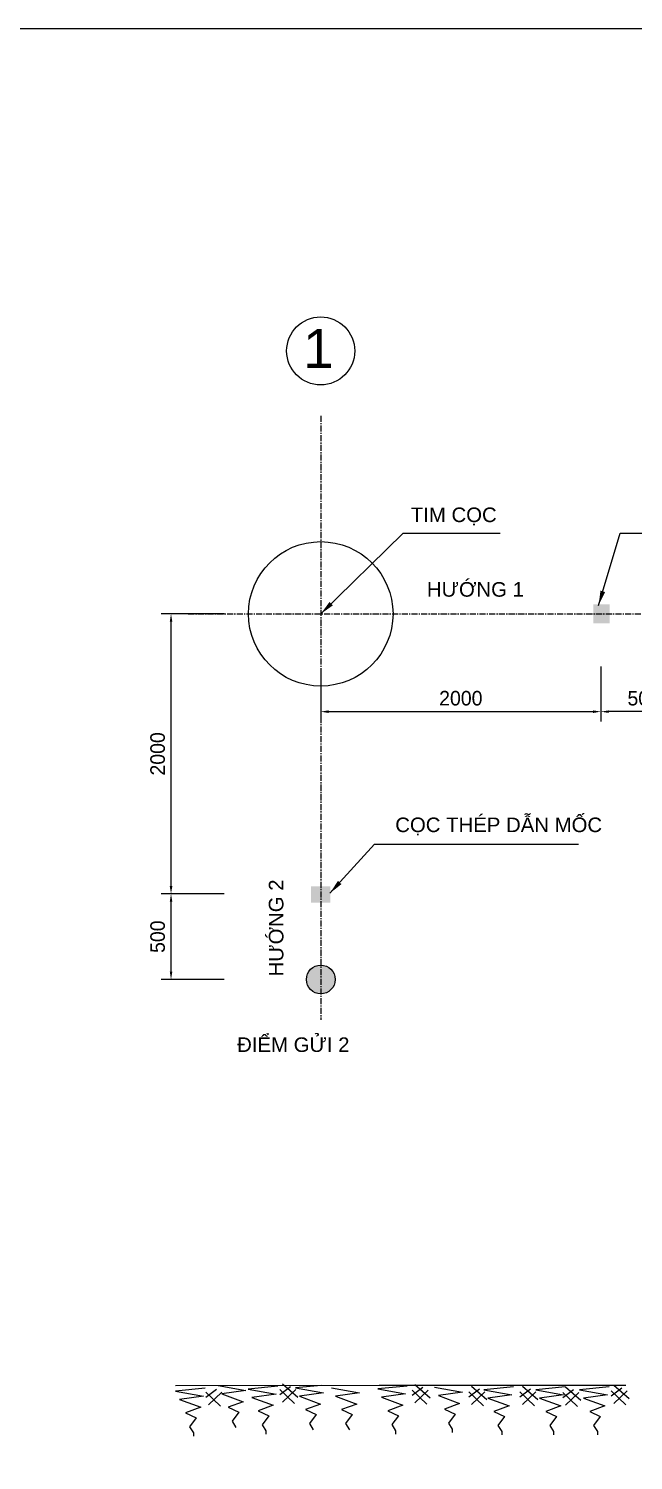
# Model space of a CAD drawing. Header units: millimetres. Extents: x -346728 to 1320345, y -537202 to -385966.
# Drawn here: x 642499 to 654955, y -434973 to -405471 of the extents above; entities that cross this region are included whole.
import ezdxf

# ---------------------------------------------------------------- set-up
doc = ezdxf.new("R2010")
doc.units = ezdxf.units.MM
doc.header["$LTSCALE"] = 100
doc.linetypes.add('CENTER', pattern=[2, 1.25, -0.25, 0.25, -0.25])
for name, color, linetype in [('05', 1, 'Continuous'), ('8', 8, 'CENTER'), ('9', 9, 'Continuous'), ('A-TEXT', 7, 'Continuous'), ('coc', 4, 'Continuous'), ('COT-THEP', 1, 'Continuous'), ('DUONG-BAO', 2, 'Continuous'), ('manh', 4, 'Continuous'), ('ONGVACH', 5, 'Continuous')]:
    doc.layers.add(name, color=color, linetype=linetype)
doc.layers.add('CHU', color=8, linetype='Continuous', lineweight=25)
doc.styles.add('2', font='VHAVAN.TTF')
doc.styles.add('T1', font='VHARIAL.TTF')
doc.styles.add('VnArialH', font='VHARIAL.TTF')
doc.dimstyles.new('KT1', dxfattribs={"dimtxt": 250, "dimasz": 1000, "dimexe": 100, "dimexo": 100, "dimgap": 50, "dimtad": 1, "dimdec": 0, "dimzin": 2, "dimdsep": 46, "dimtxsty": 'Standard', "dimblk2": 'OBLIQUE', "dimcen": 0.09, "dimdle": 100, "dimclrt": 2, "dimadec": 0, "dimazin": 0, "dimtfac": 1, "dimtdec": 0, "dimtofl": 0, "dimtmove": 0, "dimatfit": 3, "dimfxl": 1, "dimtolj": 1, "dimtzin": 2, "dimarcsym": 0})

# ---------------------------------------------------------------- blocks, each defined once
blk = doc.blocks.new('*D289')
at = {"layer": '05', "color": 117, "lineweight": -2, "ltscale": 250, "transparency": 16777216}
for p, q in [((648516, -418651), (648516, -419745)), ((654286, -418651), (654286, -419745))]:
    blk.add_line(p, q, dxfattribs=at)
at = {"layer": '05', "color": 21, "lineweight": -2, "ltscale": 250, "transparency": 16777216}
blk.add_line((648676, -419545), (654126, -419545), dxfattribs=at)
at = {"layer": '05', "color": 21, "ltscale": 250, "transparency": 16777216}
for points in [[(648676, -419519), (648676, -419572), (648516, -419545)], [(654126, -419519), (654126, -419572), (654286, -419545)]]:
    blk.add_solid(points, dxfattribs=at)
at = {"layer": 'DEFPOINTS', "color": 0, "ltscale": 250, "transparency": 16777216}
for p in [(648516, -418551), (654286, -418551), (654286, -419545)]:
    blk.add_point(p, dxfattribs=at)
at = {"layer": '05', "color": 2, "ltscale": 250, "transparency": 16777216, "insert": (651401, -419270), "char_height": 300, "attachment_point": 5, "style": '2'}
blk.add_mtext('\\A1;2000', dxfattribs=at)
blk = doc.blocks.new('*D290')
at = {"layer": '05', "color": 117, "lineweight": -2, "ltscale": 250, "transparency": 16777216}
for p, q in [((654286, -418613), (654286, -419745)), ((656050, -418613), (656050, -419745))]:
    blk.add_line(p, q, dxfattribs=at)
at = {"layer": '05', "color": 21, "lineweight": -2, "ltscale": 250, "transparency": 16777216}
blk.add_line((655890, -419545), (654446, -419545), dxfattribs=at)
at = {"layer": '05', "color": 21, "ltscale": 250, "transparency": 16777216}
for points in [[(654446, -419519), (654446, -419572), (654286, -419545)], [(655890, -419519), (655890, -419572), (656050, -419545)]]:
    blk.add_solid(points, dxfattribs=at)
at = {"layer": 'DEFPOINTS', "color": 0, "ltscale": 250, "transparency": 16777216}
for p in [(654286, -418513), (656050, -418513), (654286, -419545)]:
    blk.add_point(p, dxfattribs=at)
at = {"layer": '05', "color": 2, "ltscale": 250, "transparency": 16777216, "insert": (655168, -419270), "char_height": 300, "attachment_point": 5, "style": '2'}
blk.add_mtext('\\A1;500', dxfattribs=at)
blk = doc.blocks.new('*D291')
at = {"layer": '05', "color": 117, "lineweight": -2, "ltscale": 250, "transparency": 16777216}
for p, q in [((646525, -417530), (645232, -417530)), ((646525, -423300), (645232, -423300))]:
    blk.add_line(p, q, dxfattribs=at)
at = {"layer": '05', "color": 21, "lineweight": -2, "ltscale": 250, "transparency": 16777216}
blk.add_line((645432, -423140), (645432, -417690), dxfattribs=at)
at = {"layer": '05', "color": 21, "ltscale": 250, "transparency": 16777216}
for points in [[(645406, -417690), (645459, -417690), (645432, -417530)], [(645406, -423140), (645459, -423140), (645432, -423300)]]:
    blk.add_solid(points, dxfattribs=at)
at = {"layer": 'DEFPOINTS', "color": 0, "ltscale": 250, "transparency": 16777216}
for p in [(645432, -417530), (646625, -417530), (646625, -423300)]:
    blk.add_point(p, dxfattribs=at)
at = {"layer": '05', "color": 2, "ltscale": 250, "transparency": 16777216, "insert": (645157, -420415), "char_height": 300, "attachment_point": 5, "rotation": 90, "style": '2'}
blk.add_mtext('\\A1;2000', dxfattribs=at)
blk = doc.blocks.new('*D292')
at = {"layer": '05', "color": 117, "lineweight": -2, "ltscale": 250, "transparency": 16777216}
for p, q in [((646525, -423300), (645232, -423300)), ((646525, -425064), (645232, -425064))]:
    blk.add_line(p, q, dxfattribs=at)
at = {"layer": '05', "color": 21, "lineweight": -2, "ltscale": 250, "transparency": 16777216}
blk.add_line((645432, -424904), (645432, -423460), dxfattribs=at)
at = {"layer": '05', "color": 21, "ltscale": 250, "transparency": 16777216}
for points in [[(645406, -423460), (645459, -423460), (645432, -423300)], [(645406, -424904), (645459, -424904), (645432, -425064)]]:
    blk.add_solid(points, dxfattribs=at)
at = {"layer": 'DEFPOINTS', "color": 0, "ltscale": 250, "transparency": 16777216}
for p in [(645432, -423300), (646625, -423300), (646625, -425064)]:
    blk.add_point(p, dxfattribs=at)
at = {"layer": '05', "color": 2, "ltscale": 250, "transparency": 16777216, "insert": (645157, -424182), "char_height": 300, "attachment_point": 5, "rotation": 90, "style": '2'}
blk.add_mtext('\\A1;500', dxfattribs=at)
blk = doc.blocks.new('_OBLIQUE')
at = {"color": 0, "linetype": 'ByBlock'}
blk.add_line((-0.5, -0.5), (0.5, 0.5), dxfattribs=at)
blk = doc.blocks.new('LVL-KHUNGTEN')
blk.add_lwpolyline([(61073, 41093), (119124, 41093), (119124, 62), (61073, 62)], close=True)
at = {"layer": 'DEFPOINTS'}
blk.add_line((61073, 41093), (119124, 41093), dxfattribs=at)

msp = doc.modelspace()

# ---------------------------------------------------------------- hatches: boundary and pattern name
at = {"layer": 'DUONG-BAO'}
for points in [[(654468, -417726.3), (654131.1, -417726.3), (654131.1, -417333.9), (654468, -417333.9)], [(648710.2, -423482), (648710.2, -423145.2), (648317.8, -423145.2), (648317.8, -423482)]]:
    msp.add_hatch(color=7, dxfattribs=at).paths.add_polyline_path(points)
h = msp.add_hatch(color=7, dxfattribs=at)
h.paths.add_polyline_path([(648516.1, -425359.6, 0.4142136), (648812.1, -425063.6, 0.4142136), (648516.1, -424767.6)])
h.paths.add_polyline_path([(648516.1, -424767.6, 0.4142136), (648220.1, -425063.6, 0.4142136), (648516.1, -425359.6)])

# ---------------------------------------------------------------- linework, layer by layer
at = {"layer": '8', "color": 8}
for p, q in [((648516.1, -413448.4, -881.1), (648516.1, -425897.8, -881.1)), ((645785.1, -417530.1, -881.1), (658063.8, -417530.1, -881.1))]:
    msp.add_line(p, q, dxfattribs=at)
at = {"layer": '9'}
msp.add_circle((648514.2, -412111.9, -881.1), 700.9, dxfattribs=at)
at = {"layer": 'COT-THEP', "color": 10}
for p, q in [((645527, -433428, -881.1), (649716, -433422.4, -881.1)), ((649716, -433422.4, -881.1), (654799, -433422.4, -881.1))]:
    msp.add_line(p, q, dxfattribs=at)
at = {"layer": 'DUONG-BAO', "color": 7}
msp.add_circle((648516.1, -425063.6, -881.1), 296, dxfattribs=at)
at = {"layer": 'manh', "color": 8}
for p, q in [((646134.7, -433486.5, -881.1), (645524.8, -433544, -881.1)), ((645524.8, -433544, -881.1), (646100.2, -433647.6, -881.1)), ((646100.2, -433647.6, -881.1), (645605.3, -433716.6, -881.1)), ((646371, -433514.2, -881.1), (646151.4, -433678.8, -881.1)), ((646480.8, -433569.1, -881.1), (646206.3, -433829.7, -881.1)), ((646400.3, -433430.3, -881.1), (646975.7, -433533.8, -881.1)), ((646975.7, -433533.8, -881.1), (646480.8, -433602.8, -881.1)), ((646480.8, -433602.8, -881.1), (646918.2, -433763.8, -881.1)), ((647628.6, -433444.6, -881.1), (647018.7, -433502.1, -881.1)), ((647018.7, -433502.1, -881.1), (647594.1, -433605.6, -881.1)), ((647594.1, -433605.6, -881.1), (647099.2, -433674.6, -881.1)), ((648004.2, -433512.3, -881.1), (647729.6, -433772.9, -881.1)), ((648525.9, -433428, -881.1), (647994.4, -433478.2, -881.1)), ((647994.4, -433478.2, -881.1), (648569.8, -433581.7, -881.1)), ((648569.8, -433581.7, -881.1), (648074.9, -433650.7, -881.1)), ((648074.9, -433650.7, -881.1), (648512.3, -433811.7, -881.1)), ((648738.7, -433478.2, -881.1), (649314.1, -433581.7, -881.1)), ((649314.1, -433581.7, -881.1), (648819.2, -433650.7, -881.1)), ((648819.2, -433650.7, -881.1), (649256.6, -433811.7, -881.1)), ((650299.1, -433443.2, -881.1), (649689.2, -433500.8, -881.1)), ((649689.2, -433500.8, -881.1), (650264.6, -433604.3, -881.1)), ((650264.6, -433604.3, -881.1), (649769.7, -433673.3, -881.1)), ((650618, -433468.8, -881.1), (650398.4, -433633.4, -881.1)), ((650727.8, -433523.7, -881.1), (650453.3, -433784.3, -881.1)), ((650857.5, -433466.9, -881.1), (651433, -433570.4, -881.1)), ((651433, -433570.4, -881.1), (650938.1, -433639.4, -881.1)), ((650938.1, -433639.4, -881.1), (651375.4, -433800.4, -881.1)), ((651787.5, -433502.6, -881.1), (651567.9, -433667.2, -881.1)), ((651897.3, -433557.5, -881.1), (651622.8, -433818.1, -881.1)), ((652487, -433460.2, -881.1), (651877, -433517.7, -881.1)), ((651877, -433517.7, -881.1), (652452.5, -433621.2, -881.1)), ((652452.5, -433621.2, -881.1), (651957.6, -433690.2, -881.1)), ((652838.4, -433502.6, -881.1), (652618.8, -433667.2, -881.1)), ((652948.2, -433557.5, -881.1), (652673.7, -433818.1, -881.1)), ((653553.5, -433460.2, -881.1), (652943.5, -433517.7, -881.1)), ((652943.5, -433517.7, -881.1), (653519, -433621.2, -881.1)), ((653519, -433621.2, -881.1), (653024.1, -433690.2, -881.1)), ((653719.8, -433519.6, -881.1), (653500.2, -433684.2, -881.1)), ((653829.6, -433574.4, -881.1), (653555.1, -433835, -881.1)), ((654458.6, -433460.2, -881.1), (653848.7, -433517.7, -881.1)), ((653848.7, -433517.7, -881.1), (654424.1, -433621.2, -881.1)), ((654424.1, -433621.2, -881.1), (653929.2, -433690.2, -881.1)), ((654719.8, -433485.7, -881.1), (654500.2, -433650.3, -881.1)), ((654829.6, -433540.6, -881.1), (654555.1, -433801.2, -881.1)), ((645605.3, -433716.6, -881.1), (646042.7, -433877.6, -881.1)), ((646042.7, -433877.6, -881.1), (645731.9, -433992.6, -881.1)), ((646918.2, -433763.8, -881.1), (646607.4, -433878.8, -881.1)), ((646607.4, -433878.8, -881.1), (646826.1, -433982.3, -881.1)), ((647099.2, -433674.6, -881.1), (647536.6, -433835.6, -881.1)), ((647536.6, -433835.6, -881.1), (647225.8, -433950.7, -881.1)), ((647225.8, -433950.7, -881.1), (647444.5, -434054.2, -881.1)), ((648512.3, -433811.7, -881.1), (648201.5, -433926.7, -881.1)), ((648201.5, -433926.7, -881.1), (648420.2, -434030.2, -881.1)), ((649256.6, -433811.7, -881.1), (648945.8, -433926.7, -881.1)), ((648945.8, -433926.7, -881.1), (649164.5, -434030.2, -881.1)), ((649769.7, -433673.3, -881.1), (650207.1, -433834.3, -881.1)), ((650207.1, -433834.3, -881.1), (649896.3, -433949.3, -881.1)), ((649896.3, -433949.3, -881.1), (650115, -434052.8, -881.1)), ((651375.4, -433800.4, -881.1), (651064.7, -433915.5, -881.1)), ((651064.7, -433915.5, -881.1), (651283.4, -434019, -881.1)), ((651957.6, -433690.2, -881.1), (652394.9, -433851.2, -881.1)), ((652394.9, -433851.2, -881.1), (652084.2, -433966.2, -881.1)), ((653024.1, -433690.2, -881.1), (653461.4, -433851.2, -881.1)), ((653461.4, -433851.2, -881.1), (653150.7, -433966.2, -881.1)), ((653929.2, -433690.2, -881.1), (654366.6, -433851.2, -881.1)), ((654366.6, -433851.2, -881.1), (654055.8, -433966.2, -881.1)), ((645731.9, -433992.6, -881.1), (645950.6, -434096.1, -881.1)), ((645950.6, -434096.1, -881.1), (645812.5, -434280.1, -881.1)), ((646826.1, -433982.3, -881.1), (646688, -434166.4, -881.1)), ((646688, -434166.4, -881.1), (646768.5, -434292.9, -881.1)), ((647444.5, -434054.2, -881.1), (647306.4, -434238.2, -881.1)), ((647306.4, -434238.2, -881.1), (647387, -434364.7, -881.1)), ((648420.2, -434030.2, -881.1), (648282.1, -434214.2, -881.1)), ((648282.1, -434214.2, -881.1), (648362.7, -434340.7, -881.1)), ((649164.5, -434030.2, -881.1), (649026.4, -434214.2, -881.1)), ((649026.4, -434214.2, -881.1), (649107, -434340.7, -881.1)), ((650115, -434052.8, -881.1), (649976.9, -434236.8, -881.1)), ((649976.9, -434236.8, -881.1), (650057.5, -434363.3, -881.1)), ((651283.4, -434019, -881.1), (651145.3, -434203, -881.1)), ((651145.3, -434203, -881.1), (651225.8, -434329.5, -881.1)), ((652084.2, -433966.2, -881.1), (652302.9, -434069.7, -881.1)), ((652302.9, -434069.7, -881.1), (652164.7, -434253.8, -881.1)), ((652164.7, -434253.8, -881.1), (652245.3, -434380.3, -881.1)), ((653150.7, -433966.2, -881.1), (653369.4, -434069.7, -881.1)), ((653369.4, -434069.7, -881.1), (653231.3, -434253.8, -881.1)), ((653231.3, -434253.8, -881.1), (653311.8, -434380.3, -881.1)), ((654055.8, -433966.2, -881.1), (654274.5, -434069.7, -881.1)), ((654274.5, -434069.7, -881.1), (654136.4, -434253.8, -881.1)), ((654136.4, -434253.8, -881.1), (654217, -434380.3, -881.1)), ((645812.5, -434280.1, -881.1), (645893.1, -434406.6, -881.1)), ((645893.1, -434406.6, -881.1), (645893.1, -434475.6, -881.1)), ((647387, -434364.7, -881.1), (647387, -434433.7, -881.1)), ((650057.5, -434363.3, -881.1), (650057.5, -434432.3, -881.1)), ((651225.8, -434329.5, -881.1), (651225.8, -434398.5, -881.1)), ((652245.3, -434380.3, -881.1), (652245.3, -434449.3, -881.1)), ((653311.8, -434380.3, -881.1), (653311.8, -434449.3, -881.1)), ((654217, -434380.3, -881.1), (654217, -434449.3, -881.1))]:
    msp.add_line(p, q, dxfattribs=at)
at = {"layer": 'manh', "color": 8, "elevation": -881.1}
for points in [[(646453.3, -433857.2), (646151.4, -433569.1)], [(647894.4, -433457.4), (647674.7, -433622)], [(647976.7, -433800.4), (647674.7, -433512.3)], [(648045.3, -433676.9), (647729.6, -433402.6)], [(650700.3, -433811.7), (650398.4, -433523.7)], [(650769, -433688.3), (650453.3, -433413.9)], [(651869.9, -433845.6), (651567.9, -433557.5)], [(651938.5, -433722.1), (651622.8, -433447.8)], [(652920.8, -433845.6), (652618.8, -433557.5)], [(652989.4, -433722.1), (652673.7, -433447.8)], [(653802.2, -433862.5), (653500.2, -433574.4)], [(653870.8, -433739), (653555.1, -433464.7)], [(654802.2, -433828.6), (654500.2, -433540.6)], [(654870.8, -433705.2), (654555.1, -433430.8)]]:
    msp.add_lwpolyline(points, dxfattribs=at)
at = {"layer": 'ONGVACH', "color": 7}
msp.add_circle((648516.1, -417530.1, -881.1), 1488.1, dxfattribs=at)

# ---------------------------------------------------------------- block references
at = {"xscale": 1.216631744493498, "yscale": 1.216631744493498, "zscale": 1.216631744493498}
msp.add_blockref('LVL-KHUNGTEN', (563159.3, -455466, -881.1), dxfattribs=at)

# ---------------------------------------------------------------- texts
at = {"layer": 'A-TEXT', "color": 2, "style": 'VnArialH'}
for s, p in [('Tim cäc', (650371.2, -415639, -881.1)), ('H\xadíng 1', (650702.8, -417175.9, -881.1)), ('Cäc thÐp dÉn mèc', (650050.6, -422027.1, -881.1)), ('§iÓm göi 2', (646793.8, -426556.9, -881.1))]:
    msp.add_text(s, height=300, dxfattribs=at).set_placement(p)
msp.add_text('H\xadíng 2', height=300, rotation=90, dxfattribs=at).set_placement((647746.6, -425001.1, -881.1))
at = {"layer": 'CHU', "style": 'T1'}
msp.add_text('1', height=802.8, dxfattribs=at).set_placement((648155.2, -412462.3, -881.1))

# ---------------------------------------------------------------- dimensions: what is measured, and where the dimension line sits
at = {"layer": '05', "ltscale": 250}
dim = msp.add_linear_dim(base=(645432.2, -417530.1, -881.1), p1=(646625.2, -423299.9, -881.1), p2=(646625.2, -417530.1, -881.1), angle=90, text='2000', dimstyle='KT1', override={"dimscale": 1, "dimtxt": 300, "dimasz": 160, "dimexe": 200, "dimgap": 120, "dimtoh": 1, "dimtxsty": '2', "dimsah": 0, "dimclrd": 21, "dimclre": 117, "dimtdec": 0, "dimatfit": 2}, dxfattribs=at)
dim.commit()
dim.dimension.update_dxf_attribs({"geometry": '*D291', "text_midpoint": (645157, -420415, -881.1)})
dim = msp.add_linear_dim(base=(654285.8, -419545.3, -881.1), p1=(648516.1, -418550.8, -881.1), p2=(654285.8, -418550.8, -881.1), text='2000', dimstyle='KT1', override={"dimscale": 1, "dimtxt": 300, "dimasz": 160, "dimexe": 200, "dimgap": 120, "dimtoh": 1, "dimtxsty": '2', "dimsah": 0, "dimclrd": 21, "dimclre": 117, "dimtdec": 0, "dimatfit": 2}, dxfattribs=at)
dim.commit()
dim.dimension.update_dxf_attribs({"geometry": '*D289', "text_midpoint": (651401, -419270.1, -881.1)})
for p1, p2, distance, picture, middle in [((656049.6, -418513.2, -881.1), (654285.8, -418513.2, -881.1), 1032.1, '*D290', (655167.7, -419270.1, -881.1)), ((646625.2, -425063.6, -881.1), (646625.2, -423299.9, -881.1), 1193, '*D292', (645157, -424181.7, -881.1))]:
    dim = msp.add_aligned_dim(p1=p1, p2=p2, distance=distance, text='500', dimstyle='KT1', override={"dimtxt": 300, "dimasz": 160, "dimexe": 200, "dimgap": 120, "dimtoh": 1, "dimtxsty": '2', "dimsah": 0, "dimclrd": 21, "dimclre": 117, "dimatfit": 2}, dxfattribs=at)
    dim.commit()
    dim.dimension.update_dxf_attribs({"geometry": picture, "text_midpoint": middle})

# ---------------------------------------------------------------- leaders
at = {"layer": 'coc'}
for points in [[(648516.1, -417530.1, -881.1), (650213.6, -415867.9, -881.1), (652209.2, -415867.9, -881.1)], [(654238.5, -417354.4, -881.1), (654684.7, -415867.9, -881.1), (658886.8, -415867.9, -881.1)], [(648704.7, -423287.4, -881.1), (649623.6, -422272.9, -881.1), (653825.7, -422272.9, -881.1)]]:
    msp.add_leader(points, dimstyle='KT1', override={"dimasz": 300, "dimfxl": 0.18, "dimarcsym": 1}, dxfattribs=at)

doc.saveas('drawing.dxf')
